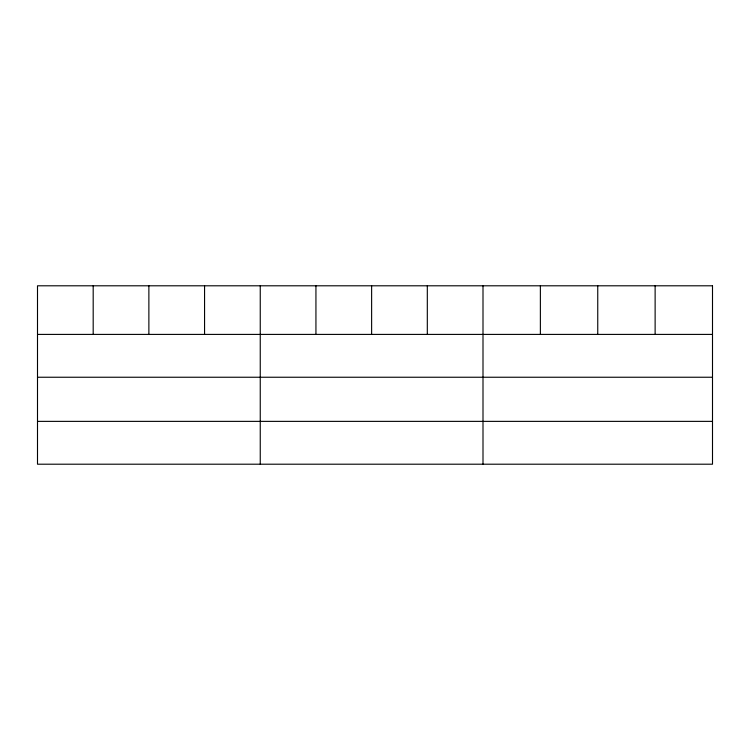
<?xml version="1.0" encoding="UTF-8"?>
<svg xmlns="http://www.w3.org/2000/svg" width="750" height="750" viewBox="0 0 750 750"><rect width="100%" height="100%" fill="white"/><g stroke="black" fill="none" stroke-linecap="round" stroke-linejoin="round"><path stroke-width="1.12" d="M37.5 334.406L712.5 334.406M37.5 377.241L712.5 377.241M37.5 421.369L712.5 421.369M655.125 285.797L655.125 334.406M597.75 285.797L597.75 334.406M540.375 285.797L540.375 334.406M483 285.797L483 464.203M427.312 285.797L427.312 334.406M371.625 285.797L371.625 334.406M315.938 285.797L315.938 334.406M260.25 285.797L260.25 464.203M204.562 285.797L204.562 334.406M148.875 285.797L148.875 334.406M93.188 285.797L93.188 334.406M712.5 285.797L37.5 285.797L37.5 464.203L712.5 464.203L712.5 285.797"/></g></svg>
